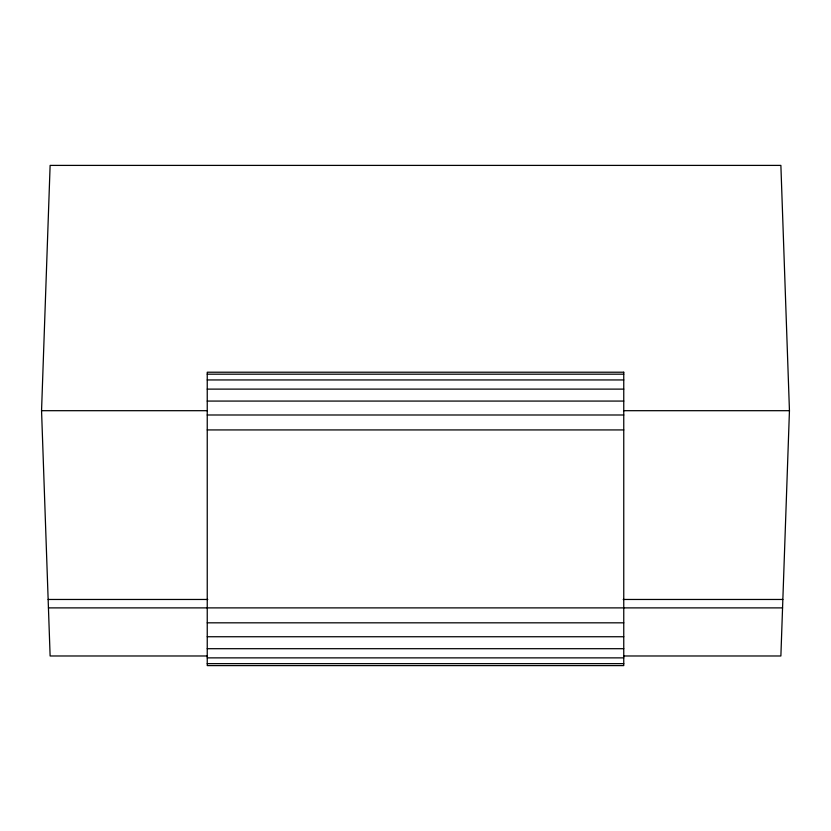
<?xml version="1.0" encoding="UTF-8"?>
<svg xmlns="http://www.w3.org/2000/svg" width="831" height="831" viewBox="0 0 831 831"><rect width="100%" height="100%" fill="white"/><g stroke="black" fill="none" stroke-linecap="round" stroke-linejoin="round"><path stroke-width="1.25" d="M207.168 655.981L50.12 655.981L41.55 410.691L50.12 165.4L780.88 165.4L789.45 410.691L780.88 655.981L623.832 655.981M207.241 374.179L623.759 374.179M207.241 379.944L623.759 379.944M207.241 389.116L623.759 389.116M207.241 401.072L623.759 401.072M41.55 410.691L207.241 410.691M623.759 410.691L789.45 410.691M207.241 414.991L623.759 414.991M207.241 429.928L623.759 429.928M48.146 599.463L207.802 599.463M623.198 599.463L782.854 599.463M48.437 607.887L782.563 607.887M207.241 622.824L623.759 622.824M207.241 636.743L623.759 636.743M207.241 648.699L623.759 648.699M207.241 657.872L623.759 657.872M207.241 663.637L623.759 663.637M623.759 372.215L207.241 372.215L207.241 665.6L623.759 665.6L623.759 372.215"/></g></svg>
